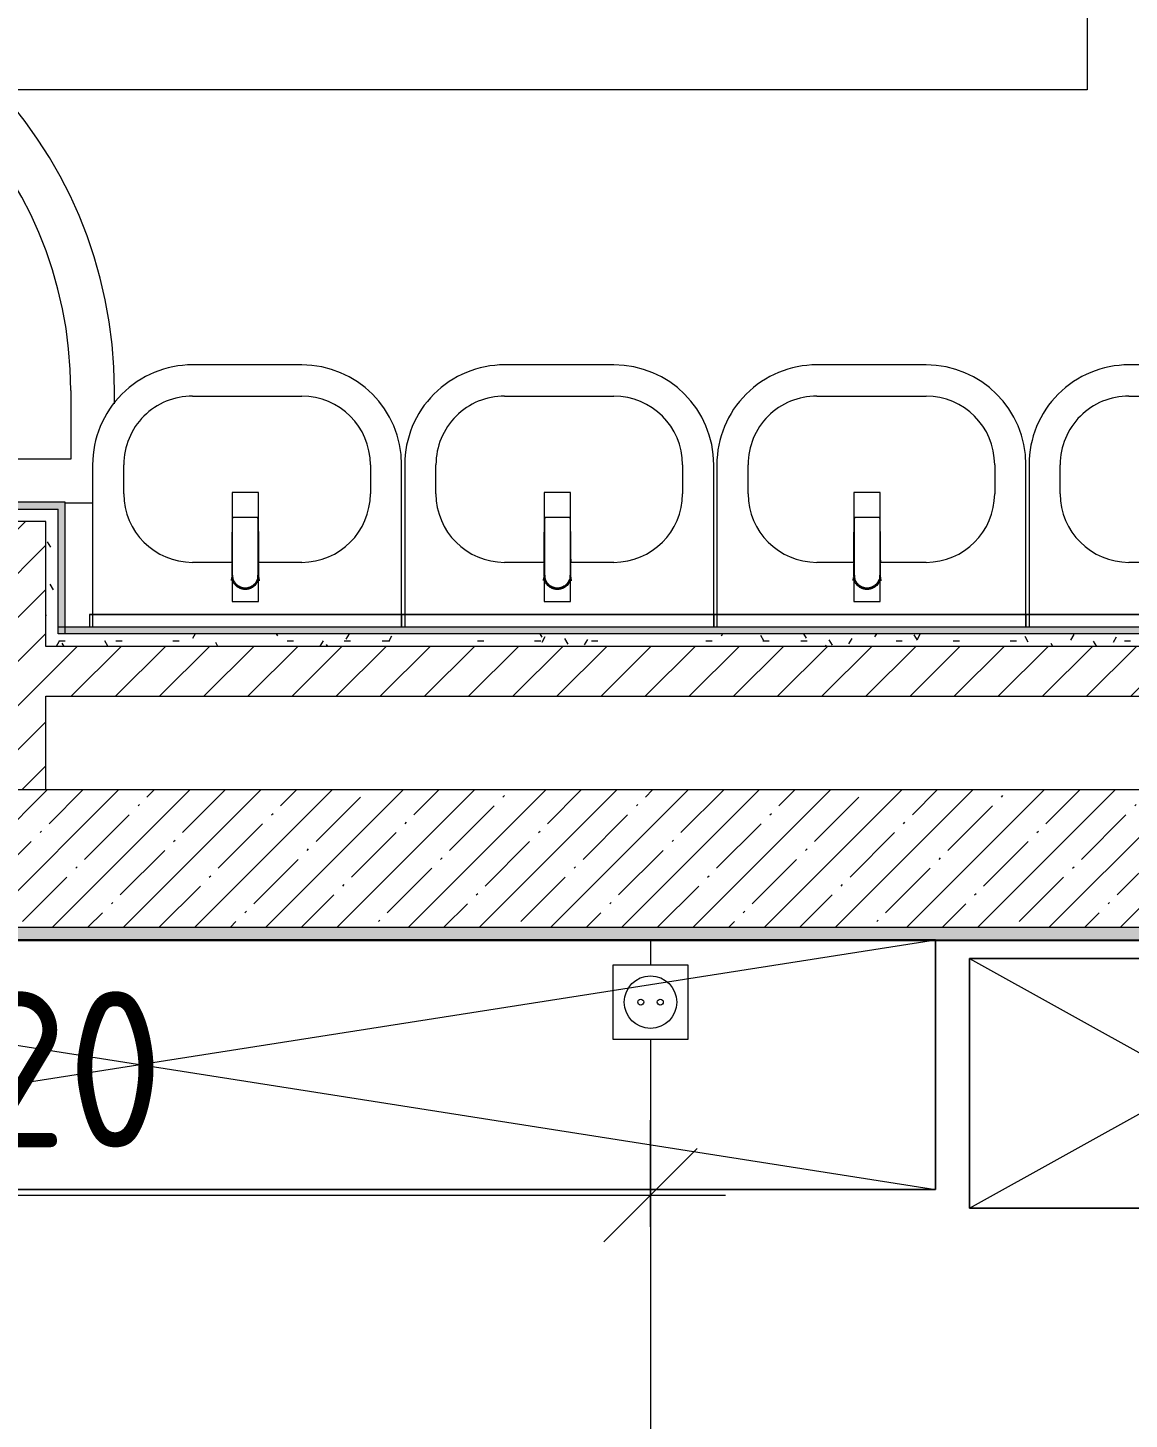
# Model space of a CAD drawing. Header units: millimetres. Extents: x 1322 to 199238, y -8553 to 29000.
# Drawn here: x 37500 to 39264, y 4392 to 6621 of the extents above; entities that cross this region are included whole.
import ezdxf

# ---------------------------------------------------------------- set-up
doc = ezdxf.new("R2010")
doc.units = ezdxf.units.MM
for name, color, linetype, lineweight in [('0-1', 7, 'Continuous', 9), ('A-ANNO-DIMS', 7, 'Continuous', 9), ('A-ANNO-DIMS-100', 7, 'Continuous', 9), ('A-DETL-GENF', 7, 'Continuous', 9), ('A-WALL', 7, 'Continuous', 9), ('E-ELEC-FIXT-IDEN', 7, 'Continuous', 9), ('I-WALL', 7, 'Continuous', 9), ('P-SANR-FIXT', 7, 'Continuous', 9), ('Электрические приборы', 7, 'Continuous', 9)]:
    doc.layers.add(name, color=color, linetype=linetype, lineweight=lineweight)
for name, color, linetype, lineweight, true_color in [('A-WALL-1', 7, 'Continuous', 9, 0x3c3c3c), ('A-WALL-FNSH-1', 7, 'Continuous', 9, 0x3c3c3c), ('I-FURN-1', 7, 'Continuous', 9, 0xf0f0f0), ('Оси розеток', 7, 'Continuous', 9, 0xff1e23)]:
    doc.layers.add(name, color=color, linetype=linetype, lineweight=lineweight, true_color=true_color)
doc.styles.add('ISOCPEUR', font='isocpeur.ttf', dxfattribs={"width": 0.9, "height": 250})
doc.dimstyles.new('ISO-2_5_0_9К_БОЛЬШОЙ_1', dxfattribs={"dimscale": 304.8, "dimtxt": 248.995294, "dimasz": 0.492126, "dimexe": 0.393701, "dimexo": 0.984252, "dimgap": 0, "dimtad": 1, "dimdec": 0, "dimrnd": 10, "dimzin": 0, "dimdsep": 46, "dimtxsty": 'ISOCPEUR', "dimblk1": 'OBLIQUE', "dimblk2": 'OBLIQUE', "dimsah": 1, "dimcen": 0.09, "dimdle": 0.393701, "dimazin": 0, "dimtfac": 1, "dimtdec": 4, "dimtix": 1, "dimtmove": 0, "dimatfit": 3, "dimfxl": 1, "dimtvp": 1, "dimtolj": 1, "dimtzin": 0, "dimarcsym": 2})
pattern_1 = [(45, (-75531.326, 0), (-35.35534, 35.35534), [])]
pattern_2 = [(0, (-75531.326, 0), (121.92, 30.48), [10.058, -81.382, 10.058, -81.382, -487.68]), (0, (-75531.326, 0), (121.92, 30.48), [-182.88, 10.058, -172.822, 10.058, -81.382, -213.36]), (0, (-75531.326, 0), (121.92, 30.48), [-457.2, 10.058, -50.902, 10.058, -142.342]), (120, (-75485.606, 15.24), (-87.356454, 90.345817), [10.058, -81.382, 10.058, -81.382, -487.68]), (120, (-75485.606, 15.24), (-87.356454, 90.345817), [-182.88, 10.058, -172.822, 10.058, -81.382, -213.36]), (120, (-75485.606, 15.24), (-87.356454, 90.345817), [-457.2, 10.058, -50.902, 10.058, -142.342]), (240, (-75470.366, 76.2), (-34.563546, -120.825817), [10.058, -81.382, 10.058, -81.382, -487.68]), (240, (-75470.366, 76.2), (-34.563546, -120.825817), [-182.88, 10.058, -172.822, 10.058, -81.382, -213.36]), (240, (-75470.366, 76.2), (-34.563546, -120.825817), [-457.2, 10.058, -50.902, 10.058, -142.342])]

# ---------------------------------------------------------------- blocks, each defined once
blk = doc.blocks.new('Блок Розеток и Выключателей - Блок Розеток и Выключателей_SK1-27362739-План размещения напольных электротехнических лючков и розеток 1 этажа в осях 23_1-33')
at = {"layer": 'A-DETL-GENF'}
for p, q in [((-60, -40), (60, -40)), ((-60, -160), (-60, -40)), ((60, -40), (60, -160)), ((60, -160), (-60, -160))]:
    blk.add_line(p, q, dxfattribs=at)
for centre, radius in [((0, -100), 42), ((-15.6, -100), 4.8), ((15.6, -100), 4.8)]:
    blk.add_circle(centre, radius, dxfattribs=at)
at = {"layer": 'Оси розеток'}
blk.add_line((0, 0), (0, -40), dxfattribs=at)
blk = doc.blocks.new('Шкаф параметрический - 13_4-25587915-План размещения напольных электротехнических лючков и розеток 1 этажа в осях 23_1-33')
at = {"layer": 'I-FURN-1'}
for p, q in [((0, 0), (720, 400)), ((0, 400), (720, 0)), ((720, 400), (0, 400)), ((0, 400), (0, 0)), ((0, 0), (0, 400)), ((0, 400), (720, 400)), ((720, 0), (720, 400)), ((720, 400), (720, 0)), ((0, 0), (720, 0)), ((720, 0), (0, 0))]:
    blk.add_line(p, q, dxfattribs=at)
blk = doc.blocks.new('Шкаф параметрический - 1_33-25588469-План размещения напольных электротехнических лючков и розеток 1 этажа в осях 23_1-33')
at = {"layer": 'I-FURN-1'}
for p, q in [((0, 0), (2550, 400)), ((0, 400), (2550, 0)), ((2550, 400), (0, 400)), ((0, 400), (0, 0)), ((0, 0), (0, 400)), ((0, 400), (2550, 400)), ((2550, 0), (2550, 400)), ((2550, 400), (2550, 0)), ((0, 0), (2550, 0)), ((2550, 0), (0, 0))]:
    blk.add_line(p, q, dxfattribs=at)
blk = doc.blocks.new('зеркало круглое500д - 1_22а зеркало круглое d500-30453653-План размещения напольных электротехнических лючков и розеток 1 этажа в осях 23_1-33')
at = {"layer": 'I-FURN-1'}
for p, q in [((-243.7, 0), (243.7, 0)), ((-250, 0), (-250, -20)), ((-250, -20), (250, -20)), ((250, -20), (-250, -20)), ((250, -20), (250, 0))]:
    blk.add_line(p, q, dxfattribs=at)
blk = doc.blocks.new('поддон угловой - 900х900-30799906-План размещения напольных электротехнических лючков и розеток 1 этажа в осях 23_1-33')
at = {"layer": 'P-SANR-FIXT'}
for p, q in [((-270, 450), (-449, 450)), ((-380, 119.7), (-380, 380)), ((-380, 380), (-270, 380)), ((-380, 45), (-380, 71)), ((-380, -380), (-380, -177)), ((380, -270), (380, -380)), ((450, -291.4), (450, -270)), ((380, -380), (-380, -380)), ((371, -450), (415.1, -450))]:
    blk.add_line(p, q, dxfattribs=at)
for centre, radius, start, end in [((-270, -270), 720, 360, 90), ((-270, -270), 650, 0, 90), ((-290, -290), 25, 90, 270), ((-290, -290), 25, 270, 90)]:
    blk.add_arc(centre, radius, start, end, dxfattribs=at)
blk = doc.blocks.new('Раковина Roca Debba 50x42 - гибкая подводка_ 640х550х165 PN6_3_ ХВ_ГВ накидная гайка BP DN15_ К-гл_кон_ П DN 50-V108-План размещения напольных электротехнических лючков и розеток 1 этажа в осях 23_1-33')
at = {"layer": 'P-SANR-FIXT'}
for p, q in [((240, -20), (240, 0)), ((-255, -0.2), (-255, -20)), ((-255, -20), (-255, -260)), ((240, -260), (240, -20)), ((-95, -103.6), (-30.6, -103.6)), ((11.4, -103.6), (80, -103.6)), ((-205, -260), (-205, -213.6)), ((190, -213.6), (190, -260)), ((80, -370), (-95, -370)), ((-95, -420), (80, -420))]:
    blk.add_line(p, q, dxfattribs=at)
for centre, radius, start, end in [((-95, -213.6), 110, 90, 180), ((80, -213.6), 110, 0, 90), ((-95, -260), 160, 180, 270), ((-95, -260), 110, 180, 270), ((80, -260), 160, 270, 0), ((80, -260), 110, 270, 0)]:
    blk.add_arc(centre, radius, start, end, dxfattribs=at)
blk = doc.blocks.new('Раковина Roca Debba 50x42 - гибкая подводка_ 640х550х165 PN6_3_ ХВ_ГВ накидная гайка BP DN15_ К-гл_кон_ П DN 50-V109-План размещения напольных электротехнических лючков и розеток 1 этажа в осях 23_1-33')
at = {"layer": 'P-SANR-FIXT'}
for p, q in [((240, -20), (240, 0)), ((-255, -0.2), (-255, -20)), ((-255, -20), (-255, -260)), ((240, -260), (240, -20)), ((-95, -103.6), (-21.6, -103.6)), ((20.4, -103.6), (80, -103.6)), ((-205, -260), (-205, -213.6)), ((190, -213.6), (190, -260)), ((80, -370), (-95, -370)), ((-95, -420), (80, -420))]:
    blk.add_line(p, q, dxfattribs=at)
for centre, radius, start, end in [((-95, -213.6), 110, 90, 180), ((80, -213.6), 110, 0, 90), ((-95, -260), 160, 180, 270), ((-95, -260), 110, 180, 270), ((80, -260), 160, 270, 0), ((80, -260), 110, 270, 0)]:
    blk.add_arc(centre, radius, start, end, dxfattribs=at)
blk = doc.blocks.new('Раковина Roca Debba 50x42 - гибкая подводка_ 640х550х165 PN6_3_ ХВ_ГВ накидная гайка BP DN15_ К-гл_кон_ П DN 50-V110-План размещения напольных электротехнических лючков и розеток 1 этажа в осях 23_1-33')
at = {"layer": 'P-SANR-FIXT'}
for p, q in [((240, -20), (240, 0)), ((-255, -0.2), (-255, -20)), ((-255, -20), (-255, -260)), ((240, -260), (240, -20)), ((-95, -103.6), (-25.6, -103.6)), ((16.4, -103.6), (80, -103.6)), ((-205, -260), (-205, -213.6)), ((190, -213.6), (190, -260)), ((80, -370), (-95, -370)), ((-95, -420), (80, -420))]:
    blk.add_line(p, q, dxfattribs=at)
for centre, radius, start, end in [((-95, -213.6), 110, 90, 180), ((80, -213.6), 110, 0, 90), ((-95, -260), 160, 180, 270), ((-95, -260), 110, 180, 270), ((80, -260), 160, 270, 0), ((80, -260), 110, 270, 0)]:
    blk.add_arc(centre, radius, start, end, dxfattribs=at)
blk = doc.blocks.new('смеситель для раковины - Default-V111-План размещения напольных электротехнических лючков и розеток 1 этажа в осях 23_1-33')
at = {"layer": '0-1'}
for p, q in [((21, 151.6), (-21, 151.6)), ((20.3, 111.8), (-20.3, 111.8)), ((-22.2, 10.7), (-21.7, 15.4)), ((-20.7, 17.2), (-20.7, 16.7)), ((-20.3, 19.4), (-20.3, 15.8)), ((20.3, 15.8), (20.3, 19.4)), ((20.8, 16.7), (20.8, 17.2)), ((21.7, 15.4), (22.2, 10))]:
    blk.add_line(p, q, dxfattribs=at)
at = {"layer": '0-1', "flags": 128}
for points in [[(-21, 151.3), (-21, 147.9), (-21, 145.7), (-21, 145.2), (-21, 144.9), (-21, 144.8), (-21, 144.7), (-21, 144.7)], [(21, 89.1), (21, 88.6), (21, 88.3), (21, 88.3)]]:
    blk.add_lwpolyline(points, dxfattribs=at)
at = {"layer": 'P-SANR-FIXT'}
for p, q in [((21, 151.6), (-21, 151.6)), ((-21, 151.6), (-21, -23)), ((21, -23), (21, 151.6)), ((-20.3, 111.8), (-20.3, 111.8)), ((-20.3, 111.8), (-20.3, 109.7)), ((20.3, 109.7), (20.3, 111.8)), ((20.3, 111.8), (20.3, 111.8)), ((21.3, 15.1), (21.1, 17.1)), ((21.1, 17.1), (21.3, 15.1)), ((-21, -23), (21, -23))]:
    blk.add_line(p, q, dxfattribs=at)
at = {"layer": 'P-SANR-FIXT', "flags": 128}
for points in [[(-21, 144), (-21, 91), (-21, 37.9)], [(21, 37.9), (21, 91), (21, 144)], [(-20.3, 19.4), (-20.3, 60.2), (-20.3, 109.7)], [(20.3, 109.7), (20.3, 60.2), (20.3, 19.4)], [(21, 17.1), (21, 22.3), (21, 27.5), (21, 32.7), (21, 37.9)], [(-20.3, 15.8), (-20.3, 17.1), (-20.3, 18.4)], [(20.3, 18.4), (20.3, 17.1), (20.3, 15.8)], [(21, 15.1), (21, 15.6), (21, 16.1), (21, 16.6), (21, 17.1)]]:
    blk.add_lwpolyline(points, dxfattribs=at)
at = {"layer": 'P-SANR-FIXT'}
for centre, major_axis, ratio, start_param, end_param in [((-9809.3, 72.1), (-9788.3, 0.5), 0.986286, 3.135948, 3.138103), ((0, 17.2), (20.8, 0), 0.98634, 3.060685, 3.141593), ((0, 17.2), (20.8, 0), 0.98634, 3.141593, 3.395551), ((0, 17.2), (20.8, 0), 0.98634, 3.707105, 3.769911), ((0, 17.2), (20.8, 0), 0.98634, 5.654867, 5.717635), ((0, 17.2), (-20.8, 0), 0.98634, 2.887544, 3.141593), ((0, 17.2), (20.8, 0), 0.98634, 0, 0.080911), ((0, 17.2), (20.8, 0), 0.98634, 4.154533, 5.270098)]:
    blk.add_ellipse(centre, major_axis=major_axis, ratio=ratio, start_param=start_param, end_param=end_param, dxfattribs=at)
for points, knots in [([(-21, 151.6), (-21, 151.7), (-21, 151.5), (-21, 150.5), (-21, 148.7), (-21, 146.9), (-21, 145.2), (-21, 144.4), (-21, 144)], [0.4444444, 0.4444444, 0.4444444, 0.4444444, 0.5555556, 0.6666667, 0.7777778, 0.8888889, 0.9444444, 1, 1, 1, 1]), ([(21, 144), (21, 144.4), (21, 145.2), (21, 146.9), (21, 148.7), (21, 150.5), (21, 151.5), (21, 151.7), (21, 151.6)], [0, 0, 0, 0, 0.0555556, 0.1111111, 0.2222222, 0.3333333, 0.4444444, 0.5555556, 0.5555556, 0.5555556, 0.5555556]), ([(-21.3, 38.9), (-21.3, 39.6), (-21.2, 41.1), (-21.2, 44.2), (-21.2, 48.8), (-21.1, 54.3), (-21.1, 59.3), (-21.1, 63.2), (-21.1, 66.1), (-21.1, 68.8), (-21.1, 72.5), (-21, 78.9), (-21, 84.5), (-21, 88.1)], [0.5862751, 0.5862751, 0.5862751, 0.5862751, 0.625, 0.6666667, 0.7083333, 0.75, 0.7916667, 0.8125, 0.8333333, 0.8541667, 0.875, 0.9166667, 1, 1, 1, 1]), ([(21, 88.1), (21, 84.5), (21, 78.9), (21.1, 72.5), (21.1, 68.8), (21.1, 66.1), (21.1, 63.2), (21.1, 59.3), (21.2, 54.3), (21.2, 48.8), (21.2, 44.2), (21.3, 41.1), (21.3, 39.6), (21.3, 38.9)], [0, 0, 0, 0, 0.0833333, 0.125, 0.1458333, 0.1666667, 0.1875, 0.2083333, 0.25, 0.2916667, 0.3333333, 0.375, 0.4137249, 0.4137249, 0.4137249, 0.4137249]), ([(-21.1, 17.1), (-21.2, 16.5), (-21.2, 16), (-21.3, 15.4), (-21.3, 15.4)], [0, 0, 0, 0, 0.1, 0.1032771, 0.1032771, 0.1032771, 0.1032771]), ([(21, 15.1), (20.9, 14), (20.5, 11.7), (19.3, 8.5), (17.6, 5.5), (14.8, 1.9), (11.1, -0.9), (6.8, -2.8), (3.4, -3.6), (0, -3.8), (-4.5, -3.5), (-10.1, -1.7), (-14.7, 1.9), (-17.6, 5.5), (-19.3, 8.4), (-20.5, 11.7), (-20.9, 13.9), (-21, 15)], [0, 0, 0, 0, 0.055556, 0.111111, 0.166667, 0.222222, 0.333333, 0.388889, 0.444444, 0.5, 0.555556, 0.666667, 0.777778, 0.833333, 0.888889, 0.944444, 1, 1, 1, 1]), ([(20.3, 19.4), (20.3, 18.2), (20.2, 15.9), (19.3, 12.3), (18, 9.6), (16.8, 7.5), (15.7, 6), (14.5, 4.7), (12.8, 3), (10.4, 1.2), (7.1, -0.4), (2.4, -1.7), (-2.5, -1.7), (-7.1, -0.4), (-10.9, 1.5), (-13.6, 3.7), (-15.4, 5.7), (-16.5, 7.1), (-17.7, 9), (-18.9, 11.5), (-20, 15), (-20.3, 17.7), (-20.3, 19.4)], [0, 0, 0, 0, 0.055556, 0.111111, 0.166667, 0.194444, 0.222222, 0.25, 0.277778, 0.333333, 0.388889, 0.444444, 0.555556, 0.611111, 0.666667, 0.75, 0.770833, 0.791667, 0.833333, 0.875, 0.916667, 1, 1, 1, 1]), ([(20.3, 15.8), (20.3, 13.7), (19.8, 10.7), (17.9, 6.9), (16.3, 4.7), (14.8, 3.1), (13, 1.5), (11.1, 0.2), (9, -0.8), (7.3, -1.5), (5.5, -2), (3.6, -2.4), (1.4, -2.7), (-0.9, -2.7), (-3.3, -2.5), (-5.5, -2), (-7.7, -1.3), (-9.8, -0.4), (-11.7, 0.6), (-13.5, 1.9), (-15.1, 3.4), (-16.9, 5.4), (-19.5, 9.5), (-20.3, 13.2), (-20.3, 15.8)], [0, 0, 0, 0, 0.111111, 0.166667, 0.222222, 0.25, 0.277778, 0.333333, 0.361111, 0.388889, 0.416667, 0.444444, 0.479167, 0.513889, 0.548611, 0.583333, 0.618056, 0.652778, 0.6875, 0.722222, 0.756944, 0.791667, 0.861111, 1, 1, 1, 1]), ([(21.1, 17.1), (21.1, 16.7), (21.2, 16.1), (21.3, 15.6), (21.3, 15.3)], [0, 0, 0, 0, 0.0625, 0.1032634, 0.1032634, 0.1032634, 0.1032634])]:
    blk.add_open_spline(points, degree=3, knots=knots, dxfattribs=at)
for points in [[(21, 37.9), (21, 36.1), (21, 32.7), (21.1, 27.5), (21.1, 22.3), (21.1, 18.8), (21.1, 17.1)], [(-21.1, 17.1), (-21.1, 16.7), (-21.1, 16), (-21, 15.3), (-21, 15)], [(21.1, 17.1), (21.1, 16.7), (21.1, 16.1), (21, 15.4), (21, 15.1)], [(21.3, 15.3), (21.2, 15.9), (21.2, 16.5), (21.1, 17.1)]]:
    blk.add_open_spline(points, degree=3, dxfattribs=at)
blk = doc.blocks.new('DIMBLOCK38-План размещения напольных электротехнических лючков и розеток 1 этажа в осях 23_1-33')
at = {"layer": 'A-ANNO-DIMS-100'}
for p, q in [((36377.7, 4570.5), (36377.7, 4870.8)), ((38497.4, 4700), (38497.4, 4870.8)), ((36257.7, 4750.8), (38617.4, 4750.8)), ((36377.7, 4750.8), (36377.7, 4570.5)), ((38497.4, 4750.8), (38497.4, 4700))]:
    blk.add_line(p, q, dxfattribs=at)
at = {"layer": 'A-ANNO-DIMS-100', "lineweight": 20}
for p, q in [((36377.7, 4750.8), (36452.7, 4825.8)), ((38497.4, 4750.8), (38572.4, 4825.8)), ((36377.7, 4750.8), (36302.7, 4675.8)), ((38497.4, 4750.8), (38422.4, 4675.8))]:
    blk.add_line(p, q, dxfattribs=at)
at = {"layer": 'A-ANNO-DIMS-100', "color": 0, "insert": (37143.1, 5077.4), "char_height": 250, "width": 706.764, "attachment_point": 1, "line_spacing_factor": 1.149209, "style": 'ISOCPEUR'}
blk.add_mtext('2120', dxfattribs=at)
blk = doc.blocks.new('_Oblique')
at = {"color": 0, "linetype": 'ByBlock', "lineweight": -2}
blk.add_line((-0.5, -0.5), (0.5, 0.5), dxfattribs=at)

msp = doc.modelspace()

# ---------------------------------------------------------------- hatches: boundary and pattern name
at = {"layer": 'I-WALL'}
h = msp.add_hatch(dxfattribs=at)
h.set_pattern_fill('FP_31', color=256, style=0, pattern_type=2)
h.set_pattern_definition(pattern_2)
h.paths.add_polyline_path([(37528.7, 5830), (37528.7, 5850), (36708.7, 5850), (36708.7, 5830), (36945.8, 5830)])
for points in [[(37548.7, 5850), (37559.7, 5850), (37559.7, 5861), (36739.7, 5861), (36739.7, 5850), (36945.8, 5850)], [(37559.7, 5650), (37559.7, 5850), (37548.7, 5850), (37548.7, 5650)], [(40128.7, 5650), (40139.7, 5650), (40139.7, 5661), (37548.7, 5661), (37548.7, 5650), (39938.4, 5650)]]:
    msp.add_hatch(color=256, dxfattribs=at).paths.add_polyline_path(points)
h = msp.add_hatch(dxfattribs=at)
h.set_pattern_fill('FP_31', color=256, style=0, pattern_type=2)
h.set_pattern_definition(pattern_2)
h.paths.add_polyline_path([(37528.7, 5650), (37548.7, 5650), (37548.7, 5850), (37528.7, 5850), (37528.7, 5699.9)])
h = msp.add_hatch(dxfattribs=at)
h.set_pattern_fill('FP_3', color=256, style=0, pattern_type=2)
h.set_pattern_definition(pattern_1)
h.paths.add_polyline_path([(37528.7, 5400), (37528.7, 5830), (37448.7, 5830), (37448.7, 5400)])
h = msp.add_hatch(dxfattribs=at)
h.set_pattern_fill('FP_31', color=256, style=0, pattern_type=2)
h.set_pattern_definition(pattern_2)
h.paths.add_polyline_path([(40108.7, 5630), (40108.7, 5650), (37528.7, 5650), (37528.7, 5630), (39938.4, 5630)])
h = msp.add_hatch(dxfattribs=at)
h.set_pattern_fill('FP_3', color=256, style=0, pattern_type=2)
h.set_pattern_definition(pattern_1)
h.paths.add_polyline_path([(39772.2, 5550), (40028.7, 5550), (40028.7, 5630), (37528.7, 5630), (37528.7, 5550), (39605.9, 5550)])
h = msp.add_hatch(dxfattribs=at)
h.set_pattern_fill('FP_2', color=256, style=0, pattern_type=2)
h.set_pattern_definition([(45, (-75531.33, 0), (-57.024626, 57.024626), []), (45, (-75474.3, 0), (-57.024626, 57.024626), [100.806, -20.161, 3.353, -16.808])])
h.paths.add_polyline_path([(43758.7, 5180), (43798.7, 5180), (43798.7, 5400), (42898.7, 5400), (42898.7, 5180), (43596.1, 5180)])
h.paths.add_polyline_path([(41848.7, 5180), (41848.7, 5400), (36398.7, 5400), (36398.7, 5180), (40936, 5180)])
h = msp.add_hatch(dxfattribs=at)
h.set_pattern_fill('FP_31', color=256, style=0, pattern_type=2)
h.set_pattern_definition(pattern_2)
h.paths.add_polyline_path([(43758.7, 5160), (43758.7, 5180), (42898.7, 5180), (42898.7, 5160), (43757.7, 5160)])
h.paths.add_polyline_path([(36398.7, 5160), (41848.7, 5160), (41848.7, 5180), (36398.7, 5180)])

# ---------------------------------------------------------------- linework, layer by layer
at = {"layer": 'A-WALL'}
msp.add_line((37548.7, 5650), (37548.7, 5850), dxfattribs=at)
at = {"layer": 'A-WALL-1'}
for p, q in [((37528.7, 5830), (36708.7, 5830)), ((37528.7, 5630), (37528.7, 5830)), ((40128.7, 5650), (37548.7, 5650)), ((40108.7, 5630), (37528.7, 5630)), ((37528.7, 5550), (40028.7, 5550)), ((37528.7, 5400), (37528.7, 5550)), ((40028.7, 5400), (36398.7, 5400)), ((36398.7, 5180), (41848.7, 5180)), ((36378.7, 5160), (41848.7, 5160))]:
    msp.add_line(p, q, dxfattribs=at)
at = {"layer": 'A-WALL-FNSH-1'}
for p, q in [((37559.7, 5861), (36739.7, 5861)), ((36739.7, 5850), (37548.7, 5850)), ((37559.7, 5650), (37559.7, 5861)), ((39604.9, 5661), (37548.7, 5661)), ((36377.7, 5159), (41848.7, 5159))]:
    msp.add_line(p, q, dxfattribs=at)
at = {"layer": 'E-ELEC-FIXT-IDEN'}
msp.add_line((38497.4, 5000), (38497.4, 3894.7), dxfattribs=at)
at = {"layer": 'E-ELEC-FIXT-IDEN', "flags": 128}
msp.add_lwpolyline([(37353.7, 7449.7), (39197.1, 7449.7), (39197.1, 6521.7), (37353.7, 6521.7)], close=True, dxfattribs=at)

# ---------------------------------------------------------------- block references
at = {"layer": 'I-FURN-1', "rotation": 180}
for p in [(37848.7, 5661), (38348.7, 5661), (38848.7, 5661), (39348.7, 5661)]:
    msp.add_blockref('зеркало круглое500д - 1_22а зеркало круглое d500-30453653-План размещения напольных электротехнических лючков и розеток 1 этажа в осях 23_1-33', p, dxfattribs=at)
at = {"layer": 'I-FURN-1'}
for name, p in [('Шкаф параметрический - 1_33-25588469-План размещения напольных электротехнических лючков и розеток 1 этажа в осях 23_1-33', (36403.7, 4760)), ('Шкаф параметрический - 13_4-25587915-План размещения напольных электротехнических лючков и розеток 1 этажа в осях 23_1-33', (39008.6, 4730))]:
    msp.add_blockref(name, p, dxfattribs=at)
at = {"layer": 'P-SANR-FIXT'}
for name, p in [('поддон угловой - 900х900-30799906-План размещения напольных электротехнических лючков и розеток 1 этажа в осях 23_1-33', (37188.7, 6310)), ('смеситель для раковины - Default-V111-План размещения напольных электротехнических лючков и розеток 1 этажа в осях 23_1-33', (37848.3, 5724.9)), ('смеситель для раковины - Default-V111-План размещения напольных электротехнических лючков и розеток 1 этажа в осях 23_1-33', (38348.3, 5724.9)), ('смеситель для раковины - Default-V111-План размещения напольных электротехнических лючков и розеток 1 этажа в осях 23_1-33', (38844.3, 5724.9))]:
    msp.add_blockref(name, p, dxfattribs=at)
at = {"layer": 'P-SANR-FIXT', "rotation": 180}
for name, p in [('Раковина Roca Debba 50x42 - гибкая подводка_ 640х550х165 PN6_3_ ХВ_ГВ накидная гайка BP DN15_ К-гл_кон_ П DN 50-V110-План размещения напольных электротехнических лючков и розеток 1 этажа в осях 23_1-33', (37843.7, 5661)), ('Раковина Roca Debba 50x42 - гибкая подводка_ 640х550х165 PN6_3_ ХВ_ГВ накидная гайка BP DN15_ К-гл_кон_ П DN 50-V110-План размещения напольных электротехнических лючков и розеток 1 этажа в осях 23_1-33', (38343.7, 5661)), ('Раковина Roca Debba 50x42 - гибкая подводка_ 640х550х165 PN6_3_ ХВ_ГВ накидная гайка BP DN15_ К-гл_кон_ П DN 50-V109-План размещения напольных электротехнических лючков и розеток 1 этажа в осях 23_1-33', (38843.7, 5661)), ('Раковина Roca Debba 50x42 - гибкая подводка_ 640х550х165 PN6_3_ ХВ_ГВ накидная гайка BP DN15_ К-гл_кон_ П DN 50-V108-План размещения напольных электротехнических лючков и розеток 1 этажа в осях 23_1-33', (39343.7, 5661))]:
    msp.add_blockref(name, p, dxfattribs=at)
at = {"layer": 'Электрические приборы'}
msp.add_blockref('Блок Розеток и Выключателей - Блок Розеток и Выключателей_SK1-27362739-План размещения напольных электротехнических лючков и розеток 1 этажа в осях 23_1-33', (38497.4, 5160), dxfattribs=at)

# ---------------------------------------------------------------- dimensions: what is measured, and where the dimension line sits
at = {"layer": 'A-ANNO-DIMS'}
dim = msp.add_linear_dim(base=(38497.4, 4750.8), p1=(36377.7, 4870.5), p2=(38497.4, 5000), dimstyle='ISO-2_5_0_9К_БОЛЬШОЙ_1', override={"dimpost": '<>', "dimfxl": 2123.700963}, dxfattribs=at)
dim.commit()
dim.dimension.update_dxf_attribs({"geometry": 'DIMBLOCK38-План размещения напольных электротехнических лючков и розеток 1 этажа в осях 23_1-33', "text_midpoint": (37437.5, 4875.8)})

doc.saveas('drawing.dxf')
